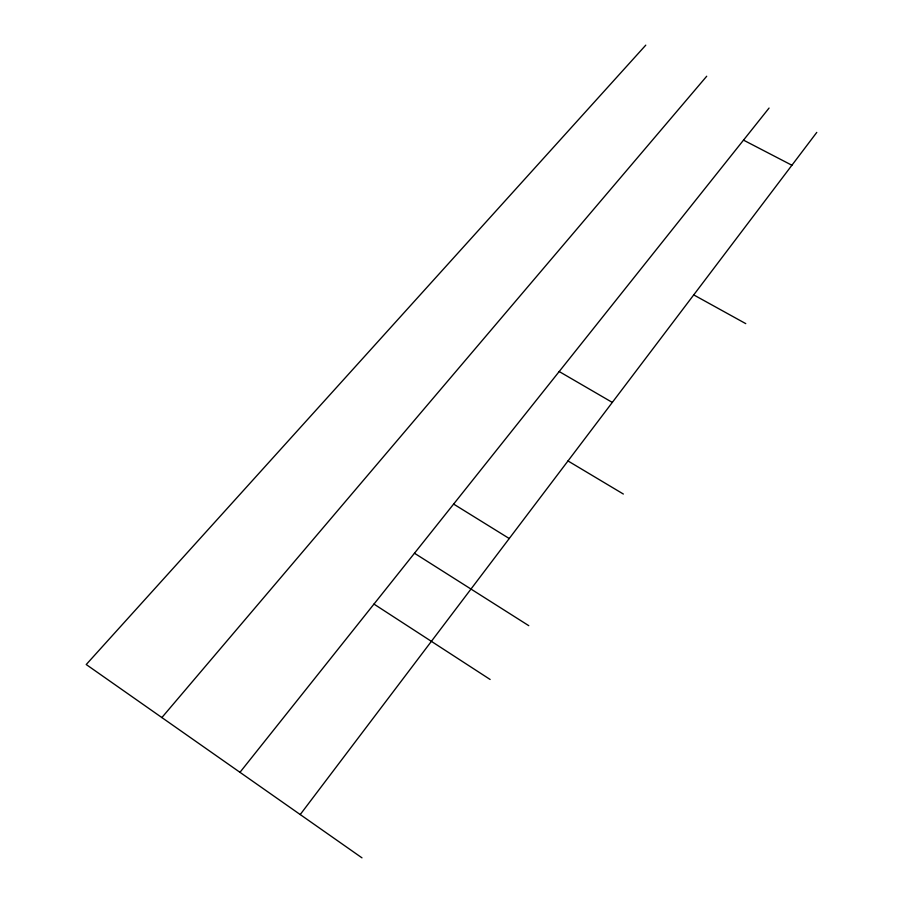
<?xml version="1.0" encoding="UTF-8"?>
<svg xmlns="http://www.w3.org/2000/svg" width="903" height="903" viewBox="0 0 903 903"><rect width="100%" height="100%" fill="white"/><g stroke="black" fill="none" stroke-linecap="round" stroke-linejoin="round"><path stroke-width="1.35" d="M300.225 814.551L816.775 132.402M239.972 772.313L769.063 108.055M161.874 717.558L706.71 76.236M645.78 45.15L86.225 664.529L361.979 857.85M743.508 140.134L791.908 165.249M693.73 294.897L745.765 323.635M559.194 371.539L612.313 402.422M567.987 460.948L623.352 494.031M453.622 504.077L509.247 538.527M414.466 553.234L528.774 625.677M373.966 604.084L490.137 679.474"/></g></svg>
